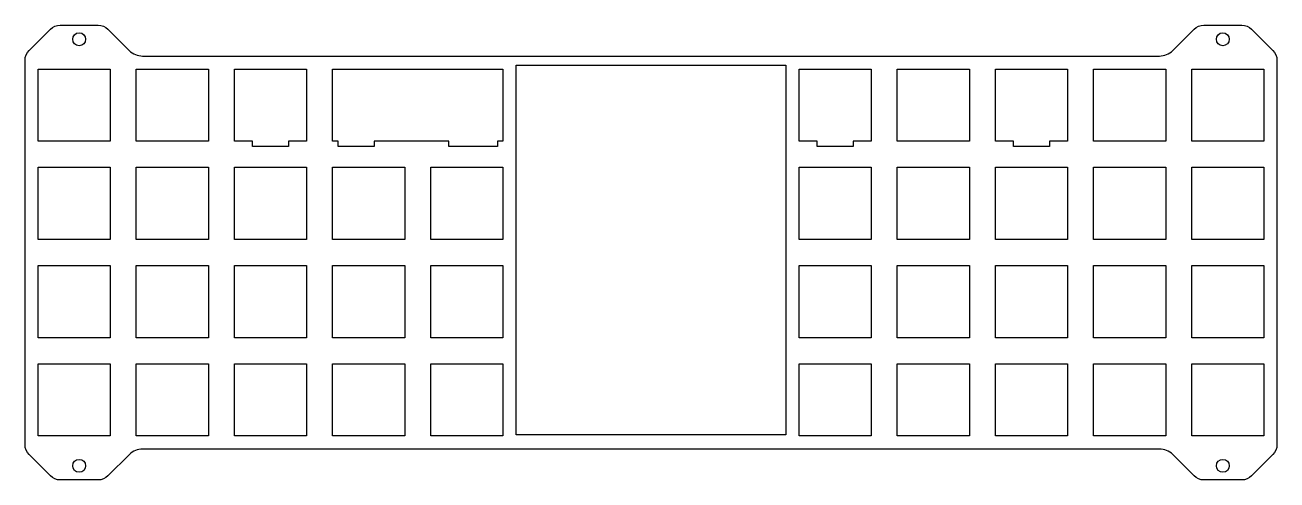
# Model space of a CAD drawing. Header units: millimetres. Extents: x -233 to 10, y -16 to 73.
import ezdxf

# ---------------------------------------------------------------- set-up
doc = ezdxf.new("R2010")
doc.units = ezdxf.units.MM
doc.layers.get('0').update_dxf_attribs({"linetype": 'CONTINUOUS'})

msp = doc.modelspace()

# ---------------------------------------------------------------- linework, layer by layer
msp.add_lwpolyline([(-213.15, 67.75, 0.198912), (-210.55, 66.67), (-13.29, 66.67, 0.198912), (-10.69, 67.75), (-6.55, 71.89, -0.198912), (-4.66, 72.67), (2.71, 72.67, -0.198912), (4.6, 71.89), (8.74, 67.75, -0.198912), (9.52, 65.86), (9.52, -8.71, -0.198912), (8.74, -10.6), (4.6, -14.74, -0.198912), (2.71, -15.53), (-4.66, -15.53, -0.198912), (-6.55, -14.74), (-10.69, -10.6, 0.198912), (-13.29, -9.53), (-210.55, -9.53, 0.195722), (-213.11, -10.57, -0.00003), (-213.11, -10.57), (-217.29, -14.74, -0.198912), (-219.18, -15.53), (-226.55, -15.53, -0.198912), (-228.44, -14.74), (-232.58, -10.6, -0.198912), (-233.36, -8.71), (-233.36, 65.86, -0.198912), (-232.58, 67.75), (-228.44, 71.89, -0.198912), (-226.55, 72.67), (-219.18, 72.67, -0.198912), (-217.29, 71.89)], format="xyb", close=True)
for points in [[(-216.84, 50.15), (-230.84, 50.15), (-230.84, 64.15), (-216.84, 64.15)], [(-197.79, 64.15), (-197.79, 50.15), (-211.79, 50.15), (-211.79, 64.15)], [(-178.74, 64.15), (-178.74, 50.15), (-182.24, 50.15), (-182.24, 49.15), (-189.24, 49.15), (-189.24, 50.15), (-192.74, 50.15), (-192.74, 64.15)], [(-140.64, 50.15), (-141.72, 50.15), (-141.72, 49.15), (-151.14, 49.15), (-151.14, 50.15), (-165.6, 50.15), (-165.6, 49.15), (-172.6, 49.15), (-172.6, 50.15), (-173.69, 50.15), (-173.69, 64.15), (-140.64, 64.15)], [(-138.11, -6.78), (-138.11, 64.92), (-85.73, 64.92), (-85.73, -6.78)], [(-83.2, 50.15), (-83.2, 64.15), (-69.2, 64.15), (-69.2, 50.15), (-72.7, 50.15), (-72.7, 49.15), (-79.7, 49.15), (-79.7, 50.15)], [(-50.15, 50.15), (-64.15, 50.15), (-64.15, 64.15), (-50.15, 64.15)], [(-45.1, 64.15), (-31.1, 64.15), (-31.1, 50.15), (-34.6, 50.15), (-34.6, 49.15), (-41.6, 49.15), (-41.6, 50.15), (-45.1, 50.15)], [(-12.05, 64.15), (-12.05, 50.15), (-26.05, 50.15), (-26.05, 64.15)], [(-7, 64.15), (7, 64.15), (7, 50.15), (-7, 50.15)], [(-230.84, 45.1), (-216.84, 45.1), (-216.84, 31.1), (-230.84, 31.1)], [(-211.79, 31.1), (-211.79, 45.1), (-197.79, 45.1), (-197.79, 31.1)], [(-192.74, 31.1), (-192.74, 45.1), (-178.74, 45.1), (-178.74, 31.1)], [(-173.69, 31.1), (-173.69, 45.1), (-159.69, 45.1), (-159.69, 31.1)], [(-154.64, 31.1), (-154.64, 45.1), (-140.64, 45.1), (-140.64, 31.1)], [(-69.2, 45.1), (-69.2, 31.1), (-83.2, 31.1), (-83.2, 45.1)], [(-50.15, 31.1), (-64.15, 31.1), (-64.15, 45.1), (-50.15, 45.1)], [(-45.1, 31.1), (-45.1, 45.1), (-31.1, 45.1), (-31.1, 31.1)], [(-12.05, 31.1), (-26.05, 31.1), (-26.05, 45.1), (-12.05, 45.1)], [(7, 31.1), (-7, 31.1), (-7, 45.1), (7, 45.1)], [(-230.84, 26.05), (-216.84, 26.05), (-216.84, 12.05), (-230.84, 12.05)], [(-197.79, 26.05), (-197.79, 12.05), (-211.79, 12.05), (-211.79, 26.05)], [(-178.74, 26.05), (-178.74, 12.05), (-192.74, 12.05), (-192.74, 26.05)], [(-173.69, 12.05), (-173.69, 26.05), (-159.69, 26.05), (-159.69, 12.05)], [(-140.64, 26.05), (-140.64, 12.05), (-154.64, 12.05), (-154.64, 26.05)], [(-83.2, 26.05), (-69.2, 26.05), (-69.2, 12.05), (-83.2, 12.05)], [(-50.15, 12.05), (-64.15, 12.05), (-64.15, 26.05), (-50.15, 26.05)], [(-45.1, 26.05), (-31.1, 26.05), (-31.1, 12.05), (-45.1, 12.05)], [(-26.05, 12.05), (-26.05, 26.05), (-12.05, 26.05), (-12.05, 12.05)], [(7, 26.05), (7, 12.05), (-7, 12.05), (-7, 26.05)], [(-230.84, -7), (-230.84, 7), (-216.84, 7), (-216.84, -7)], [(-211.79, -7), (-211.79, 7), (-197.79, 7), (-197.79, -7)], [(-178.74, -7), (-192.74, -7), (-192.74, 7), (-178.74, 7)], [(-173.69, 7), (-159.69, 7), (-159.69, -7), (-173.69, -7)], [(-154.64, -7), (-154.64, 7), (-140.64, 7), (-140.64, -7)], [(-69.2, -7), (-83.2, -7), (-83.2, 7), (-69.2, 7)], [(-64.15, 7), (-50.15, 7), (-50.15, -7), (-64.15, -7)], [(-31.1, 7), (-31.1, -7), (-45.1, -7), (-45.1, 7)], [(-26.05, -7), (-26.05, 7), (-12.05, 7), (-12.05, -7)], [(7, 7), (7, -7), (-7, -7), (-7, 7)]]:
    msp.add_lwpolyline(points, close=True)
for centre in [(-222.86, 69.92), (-0.98, 69.92), (-222.86, -12.78), (-0.97, -12.78)]:
    msp.add_circle(centre, 1.25)

doc.saveas('drawing.dxf')
